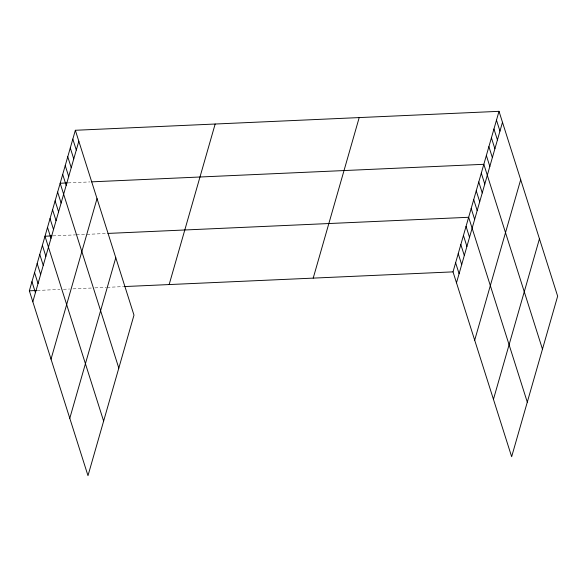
<?xml version="1.0" encoding="UTF-8"?>
<svg xmlns="http://www.w3.org/2000/svg" width="587" height="587" viewBox="0 0 587 587"><rect width="100%" height="100%" fill="white"/><g stroke="black" fill="none" stroke-linecap="round" stroke-linejoin="round"><path stroke-width="0.44" stroke-dasharray="2.94 2.2" d="M68.033 182.902L89.877 181.926M52.852 235.879L75.569 234.866M76.449 234.822L85.181 234.433M86.935 234.352L106.159 233.494M37.216 290.462L59.933 289.442M63.425 289.288L69.545 289.017M73.037 288.863L91.389 288.041M94.889 287.879L106.247 287.373M107.12 287.337L123.718 286.595"/><path stroke-width="0.88" d="M75.349 130.277L133.983 315.131L87.991 475.668L29.35 290.814L75.349 130.277L499.009 111.332L557.65 296.186L511.651 456.723L453.017 271.869L499.009 111.332M32.821 301.762L78.819 141.225M51.025 359.149L97.024 198.611M69.787 418.282L115.778 257.744M169.159 284.563L215.158 124.026M313.209 278.121L359.2 117.583M456.488 282.817L502.487 122.279M474.692 340.203L520.691 179.666M493.447 399.336L539.446 238.799M67.16 182.939L60.168 183.254L118.809 368.108M91.623 181.845L483.835 164.309L542.469 349.162M51.979 235.915L44.986 236.231L103.628 421.084M107.905 233.421L468.653 217.285L527.295 402.139M29.35 290.814L36.343 290.499M124.598 286.551L453.017 271.869M496.485 120.159L499.955 131.106M493.953 128.993L497.424 139.941M491.422 137.82L494.892 148.768M488.89 146.647L492.361 157.595M486.359 155.482L489.837 166.429M481.303 173.136L484.774 184.083M478.772 181.97L482.243 192.918M476.24 190.797L479.718 201.745M473.716 199.624L477.187 210.572M471.185 208.458L474.656 219.406M466.049 226.384L469.519 237.331M463.444 235.482L466.914 246.43M460.832 244.581L464.31 255.521M458.227 253.672L461.698 264.62M455.622 262.771L459.093 273.718M72.817 139.104L76.288 150.052M70.286 147.939L73.757 158.886M67.754 156.766L71.232 167.713M65.23 165.593L68.701 176.54M62.699 174.427L66.17 185.375M57.636 192.081L61.107 203.029M55.105 200.915L58.583 211.863M52.581 209.742L56.051 220.69M50.049 218.569L53.52 229.517M47.518 227.404L50.988 238.351M42.381 245.329L45.852 256.277M39.777 254.428L43.247 265.375M37.172 263.519L40.642 274.467M34.56 272.617L38.038 283.565M31.955 281.716L35.425 292.664"/></g></svg>
